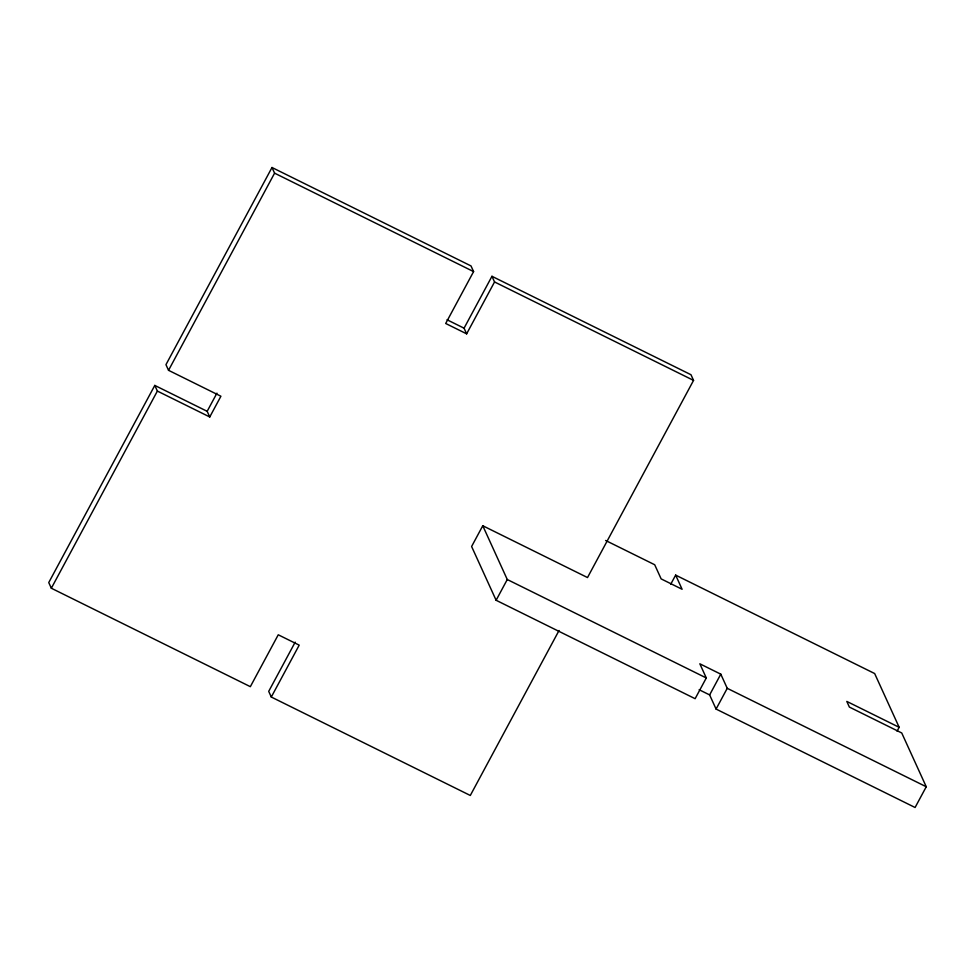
<?xml version="1.0" encoding="UTF-8"?>
<svg xmlns="http://www.w3.org/2000/svg" width="975" height="975" viewBox="0 0 975 975"><rect width="100%" height="100%" fill="white"/><g stroke="black" fill="none" stroke-linecap="round" stroke-linejoin="round"><path stroke-width="1.46" d="M466.635 333.84L464.063 328.185L491.961 276.303L494.544 281.958L466.635 333.84L445.685 323.481L473.594 271.598L471.01 265.931L272.001 167.505L165.957 364.662L168.541 370.317L220.911 396.228L209.747 416.971L207.163 411.316L154.793 385.418L48.75 582.575L51.334 588.23L250.343 686.668L278.253 634.786L299.203 645.145L271.294 697.027L470.303 795.466L559.041 630.496M51.334 588.23L157.377 391.072L154.793 385.418M168.541 370.317L274.584 173.16L272.001 167.505M207.163 411.316L216.938 393.157M295.193 642.147L268.71 691.372L271.294 697.027M491.961 276.303L690.983 374.729L693.554 380.396L587.511 577.553L482.771 525.744L471.607 546.5L496.117 600.271L695.126 698.697L706.29 677.954L699.843 663.804L720.793 674.164L727.24 688.313L926.25 786.752L915.086 807.495L716.077 709.069L709.629 694.919L699.148 689.739M496.117 600.271L507.268 579.516L482.771 525.744M670.763 584.196L675.651 575.116L874.66 673.542L899.169 727.313L897.073 731.213M709.629 694.919L720.793 674.164M716.077 709.069L727.24 688.313M274.584 173.16L473.594 271.598M494.544 281.958L693.554 380.396M447.038 319.763L464.063 328.185M605.621 540.479L654.7 564.744L661.148 578.894L682.098 589.266L675.651 575.116M899.169 727.313L846.8 701.415L849.371 707.07L901.741 732.981L926.25 786.752M157.377 391.072L209.747 416.971M507.268 579.516L706.29 677.954"/></g></svg>
